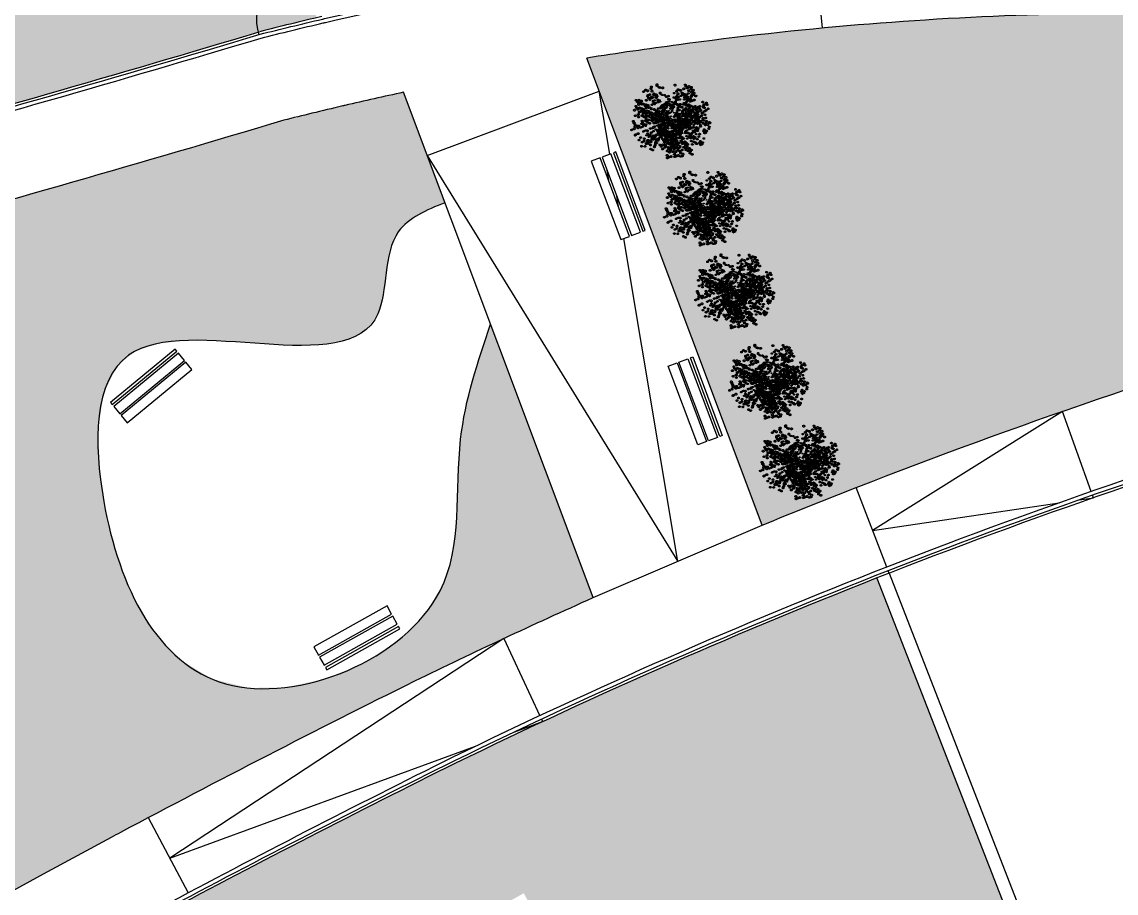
# Model space of a CAD drawing. Header units: millimetres. Extents: x 441061 to 442903, y 4515148 to 4515613.
# Drawn here: x 442022.52 to 442043.38, y 4515570.39 to 4515587 of the extents above; entities that cross this region are included whole.
import ezdxf

# ---------------------------------------------------------------- set-up
doc = ezdxf.new("R2010")
doc.units = ezdxf.units.MM
doc.linetypes.add('PUNTOS2', pattern=[0.125, 0, -0.125])
doc.layers.add('01_cesped', color=7, linetype='Continuous', true_color=0x659a66)
for name, color, linetype in [('01_mono CUBIERTA', 2, 'Continuous'), ('01_photinia', 7, 'Continuous'), ('01_piscinas', 254, 'Continuous'), ('ARBOL', 116, 'Continuous')]:
    doc.layers.add(name, color=color, linetype=linetype)

# ---------------------------------------------------------------- blocks, each defined once
blk = doc.blocks.new('A$C04DE6D7D')
at = {"layer": '01_mono CUBIERTA', "color": 254}
for p, q in [((0.6, 4.63, 0), (0.6, 3, 0)), ((0.62, 4.63, 0), (0.62, 3.02, 0)), ((0.65, 4.63, 0), (0.65, 3.05, 0)), ((16.25, 4.63, 0), (16.25, 3.05, 0)), ((16.28, 4.63, 0), (16.28, 3.02, 0)), ((16.3, 4.63, 0), (16.3, 3, 0)), ((0.6, 3, 0), (6.1, 3, 0)), ((0.6, 3, 0), (0.6, 0, 0)), ((0.62, 3.02, 0), (6.1, 3.02, 0)), ((0.65, 3.05, 0), (6.1, 3.05, 0)), ((0.69, 3, 0), (0.69, 0.1, 0)), ((0.79, 0.1, 0), (0.79, 3, 0)), ((4.465, 0.2), (4.465, 3)), ((4.565, 0.2), (4.565, 3)), ((8.24, 0.1, 0), (8.24, 3, 0)), ((8.34, 0.1, 0), (8.34, 3, 0)), ((8.35, 3, 0), (8.35, 0, 0)), ((8.35, 3, 0), (8.35, 0, 0)), ((8.55, 3, 0), (8.55, 0, 0)), ((8.55, 3, 0), (8.55, 0, 0)), ((8.56, 0.1, 0), (8.56, 3, 0)), ((8.66, 0.1, 0), (8.66, 3, 0)), ((16.25, 3.05, 0), (10.8, 3.05, 0)), ((16.28, 3.02, 0), (10.8, 3.02, 0)), ((16.3, 3, 0), (10.8, 3, 0)), ((12.335, 0.2), (12.335, 3)), ((12.435, 0.2), (12.435, 3)), ((16.11, 0.1, 0), (16.11, 3, 0)), ((16.21, 3, 0), (16.21, 0.1, 0)), ((16.3, 3, 0), (16.3, 0, 0)), ((4.465, 2.9), (0.79, 2.9, 0)), ((8.24, 2.9, 0), (4.565, 2.9)), ((8.66, 2.9, 0), (12.335, 2.9)), ((12.435, 2.9), (16.11, 2.9, 0)), ((0.79, 2.262, 0), (4.465, 2.262)), ((0.79, 2.212, 0), (4.465, 2.212)), ((4.565, 2.262), (8.24, 2.262, 0)), ((4.565, 2.212), (8.24, 2.212, 0)), ((12.335, 2.262), (8.66, 2.262, 0)), ((12.335, 2.212), (8.66, 2.212, 0)), ((16.11, 2.262, 0), (12.435, 2.262)), ((16.11, 2.212, 0), (12.435, 2.212)), ((0.79, 1.575, 0), (4.465, 1.575)), ((0.79, 1.525, 0), (4.465, 1.525)), ((4.565, 1.575), (8.24, 1.575, 0)), ((4.565, 1.525), (8.24, 1.525, 0)), ((12.335, 1.575), (8.66, 1.575, 0)), ((12.335, 1.525), (8.66, 1.525, 0)), ((16.11, 1.575, 0), (12.435, 1.575)), ((16.11, 1.525, 0), (12.435, 1.525)), ((0.79, 0.887, 0), (4.465, 0.887)), ((0.79, 0.837, 0), (4.465, 0.837)), ((4.565, 0.887), (8.24, 0.887, 0)), ((4.565, 0.837), (8.24, 0.837, 0)), ((12.335, 0.887), (8.66, 0.887, 0)), ((12.335, 0.837), (8.66, 0.837, 0)), ((16.11, 0.887, 0), (12.435, 0.887)), ((16.11, 0.837, 0), (12.435, 0.837)), ((8.34, 0.1, 0), (0.69, 0.1, 0)), ((8.24, 0.2, 0), (0.79, 0.2, 0)), ((4.515, 0.1), (4.515, 0.2)), ((4.515, 0.1), (4.515, 0.2)), ((8.56, 0.1, 0), (16.21, 0.1, 0)), ((8.66, 0.2, 0), (16.11, 0.2, 0)), ((12.385, 0.1), (12.385, 0.2)), ((12.385, 0.1), (12.385, 0.2)), ((8.35, 0, 0), (0.6, 0, 0)), ((8.55, 0, 0), (8.35, 0, 0)), ((8.35, 0, 0), (8.55, 0, 0)), ((8.55, 0, 0), (16.3, 0, 0))]:
    blk.add_line(p, q, dxfattribs=at)
at = {"layer": '01_mono CUBIERTA', "color": 254, "elevation": 0}
for points in [[(0, 7.405), (0, 13.1), (16.9, 13.1), (16.9, 7.405), (16.3, 7.405), (16.3, 4.63), (10.8, 4.63), (10.8, 3), (6.1, 3), (6.1, 4.63), (0.6, 4.63), (0.6, 7.405)], [(0.26, 7.665), (0.26, 12.84), (16.64, 12.84), (16.64, 7.665), (16.04, 7.665), (16.04, 4.89), (10.54, 4.89), (10.54, 3.261), (6.36, 3.261), (6.36, 4.89), (0.86, 4.89), (0.86, 7.665)], [(2.8, 7.617), (2.8, 8.367), (3.3, 8.367), (3.3, 7.617)], [(14.1, 7.617), (14.1, 8.367), (13.6, 8.367), (13.6, 7.617)]]:
    blk.add_lwpolyline(points, close=True, dxfattribs=at)
blk = doc.blocks.new('A$C43804232')
at = {"layer": 'ARBOL', "color": 98, "linetype": 'PUNTOS2', "ltscale": 10}
for p, q in [((2.194, 4.117), (2.234, 4.109)), ((2.236, 3.924), (2.276, 3.916)), ((2.96, 4.157), (2.981, 4.169)), ((3.605, 3.906), (3.626, 3.917)), ((0.431, 3.345), (0.427, 3.355)), ((1.587, 3.341), (1.575, 3.373)), ((3.483, 3.626), (3.504, 3.637)), ((0.082, 2.589), (0.078, 2.599)), ((0.771, 2.695), (0.679, 2.695)), ((2.421, 2.498), (2.461, 2.49)), ((0.423, 2.18), (0.423, 2.18)), ((1.477, 2.261), (1.498, 2.272)), ((3.451, 2.135), (3.441, 2.253)), ((1.149, 0.989), (1.088, 0.805))]:
    blk.add_line(p, q, dxfattribs=at)
at = {"layer": 'ARBOL', "color": 202, "linetype": 'PUNTOS2', "ltscale": 10}
for p, q in [((2.751, 3.725), (2.767, 3.734)), ((0.806, 3.1), (0.803, 3.108)), ((1.696, 3.097), (1.686, 3.122)), ((1.875, 3.148), (1.877, 3.153)), ((2.162, 3.694), (2.193, 3.688)), ((2.195, 3.545), (2.226, 3.539)), ((3.154, 3.316), (3.17, 3.325)), ((3.248, 3.531), (3.264, 3.54)), ((1.519, 3.018), (1.521, 3.022)), ((2.246, 2.775), (2.252, 2.789)), ((2.642, 2.754), (2.652, 2.738)), ((2.691, 2.83), (2.701, 2.814)), ((2.95, 2.596), (2.961, 2.593)), ((2.337, 2.448), (2.368, 2.442)), ((2.947, 2.257), (2.958, 2.254)), ((3.077, 2.307), (3.087, 2.304)), ((3.129, 2.169), (3.121, 2.26)), ((2.457, 1.787), (2.492, 1.829))]:
    blk.add_line(p, q, dxfattribs=at)
at = {"layer": 'ARBOL', "color": 12, "linetype": 'PUNTOS2', "ltscale": 10}
for p, q in [((0.537, 2.519), (0.534, 2.526)), ((1.067, 2.6), (0.997, 2.6)), ((1.497, 2.776), (1.497, 2.776)), ((1.775, 2.83), (1.745, 2.859)), ((0.8, 2.204), (0.8, 2.204)), ((1.348, 2.159), (1.269, 2.12)), ((1.611, 2.266), (1.627, 2.275)), ((1.863, 2.463), (1.873, 2.46))]:
    blk.add_line(p, q, dxfattribs=at)
at = {"layer": 'ARBOL', "color": 10, "linetype": 'PUNTOS2', "ltscale": 10}
for p, q in [((2.243, 2.235), (2.253, 2.22)), ((1.358, 1.288), (1.312, 1.147))]:
    blk.add_line(p, q, dxfattribs=at)
at = {"layer": 'ARBOL', "color": 12, "linetype": 'PUNTOS2', "ltscale": 10}
blk.add_lwpolyline([(3.353, 2.882), (3.332, 2.816), (3.332, 2.816), (3.335, 2.781)], dxfattribs=at)
at = {"layer": 'ARBOL', "color": 98, "linetype": 'PUNTOS2', "ltscale": 10}
blk.add_lwpolyline([(3.742, 3.061), (3.715, 2.975), (3.715, 2.975), (3.718, 2.931)], dxfattribs=at)
at = {"layer": 'ARBOL', "color": 202, "linetype": 'PUNTOS2', "ltscale": 10}
blk.add_lwpolyline([(2.849, 1.992), (2.813, 1.973), (2.813, 1.973), (2.8, 1.957)], dxfattribs=at)
at = {"layer": 'ARBOL', "color": 98, "linetype": 'PUNTOS2', "ltscale": 10}
for centre, radius in [((1.219, 4.331), 0.0457), ((1.32, 4.373), 0.0457), ((1.55, 4.42), 0.0457), ((1.635, 4.292), 0.0526), ((2.243, 4.291), 0.0457), ((2.315, 4.449), 0.0457), ((2.353, 4.483), 0.0457), ((2.437, 4.354), 0.0526), ((2.573, 4.436), 0.0457), ((2.676, 4.405), 0.0457), ((0.622, 3.661), 0.0526), ((0.791, 3.758), 0.0526), ((1.156, 4.129), 0.0457), ((1.303, 4.203), 0.0526), ((1.392, 3.955), 0.0457), ((1.392, 4.152), 0.0457), ((1.455, 4.157), 0.0457), ((1.487, 4.218), 0.0457), ((1.5, 3.816), 0.0457), ((1.527, 3.936), 0.0457), ((1.622, 4.002), 0.0457), ((1.651, 3.802), 0.0526), ((1.685, 4.204), 0.0457), ((1.77, 4.075), 0.0526), ((1.763, 3.761), 0.0457), ((1.858, 3.827), 0.0457), ((1.879, 4.223), 0.0457), ((1.921, 4.029), 0.0457), ((1.992, 3.745), 0.0457), ((2.006, 3.901), 0.0526), ((2.06, 4.261), 0.0457), ((2.074, 4.1), 0.0457), ((2.143, 3.833), 0.0526), ((2.173, 3.707), 0.0457), ((2.184, 4.085), 0.0457), ((2.202, 4.145), 0.0457), ((2.226, 3.892), 0.0457), ((2.244, 3.951), 0.0457), ((2.359, 4.105), 0.0526), ((2.357, 4.256), 0.0457), ((2.46, 4.224), 0.0457), ((2.528, 3.945), 0.0457), ((2.714, 4.142), 0.0457), ((2.768, 3.761), 0.0457), ((2.796, 4.27), 0.0457), ((2.798, 4.107), 0.0457), ((2.887, 4.225), 0.0457), ((2.906, 4.15), 0.0457), ((2.956, 3.871), 0.0457), ((3.092, 3.817), 0.0457), ((3.214, 4.096), 0.0457), ((3.236, 3.725), 0.0457), ((3.36, 3.89), 0.0457), ((3.442, 4.018), 0.0457), ((3.444, 3.856), 0.0457), ((3.494, 3.691), 0.0457), ((3.532, 3.973), 0.0457), ((3.551, 3.899), 0.0457), ((0.136, 3.193), 0.0457), ((0.234, 3.233), 0.0457), ((0.242, 3.395), 0.0526), ((0.292, 3.529), 0.0526), ((0.329, 3.299), 0.0457), ((0.359, 3.1), 0.0526), ((0.393, 3.501), 0.0457), ((0.461, 3.626), 0.0526), ((0.477, 3.373), 0.0526), ((0.572, 3.527), 0.0526), ((0.634, 3.337), 0.0457), ((0.722, 3.633), 0.0457), ((0.741, 3.539), 0.0526), ((0.807, 3.504), 0.0526), ((0.945, 3.436), 0.0526), ((1.004, 3.26), 0.0457), ((1.017, 3.65), 0.0526), ((1.046, 3.554), 0.0457), ((1.085, 3.441), 0.0457), ((1.179, 3.126), 0.0526), ((1.179, 3.07), 0.0457), ((1.336, 3.407), 0.0526), ((1.351, 3.301), 0.0457), ((1.359, 3.463), 0.0526), ((1.408, 3.597), 0.0526), ((1.446, 3.367), 0.0457), ((1.475, 3.167), 0.0526), ((1.509, 3.569), 0.0457), ((1.593, 3.441), 0.0526), ((1.731, 3.372), 0.0526), ((1.736, 3.642), 0.0457), ((1.79, 3.196), 0.0457), ((1.872, 3.377), 0.0457), ((1.887, 3.628), 0.0526), ((2.074, 3.14), 0.0457), ((2.102, 3.26), 0.0457), ((2.197, 3.326), 0.0457), ((2.226, 3.126), 0.0526), ((2.26, 3.528), 0.0457), ((2.328, 3.653), 0.0526), ((2.331, 3.244), 0.0457), ((2.342, 3.056), 0.0526), ((2.344, 3.4), 0.0526), ((2.482, 3.331), 0.0526), ((2.542, 3.155), 0.0457), ((2.555, 3.546), 0.0526), ((2.565, 3.39), 0.0457), ((2.583, 3.45), 0.0457), ((2.623, 3.336), 0.0457), ((2.719, 3.626), 0.0457), ((2.833, 3.591), 0.0457), ((2.903, 3.418), 0.0457), ((2.921, 3.398), 0.0457), ((2.998, 3.32), 0.0526), ((3.076, 3.489), 0.0457), ((3.099, 3.292), 0.0457), ((3.113, 3.445), 0.0457), ((3.127, 3.56), 0.0457), ((3.327, 3.379), 0.0457), ((3.374, 3.518), 0.0457), ((3.396, 3.055), 0.0526), ((3.429, 3.619), 0.0457), ((3.487, 3.654), 0.0457), ((3.497, 3.173), 0.0457), ((3.518, 3.427), 0.0457), ((3.537, 3.06), 0.0457), ((3.723, 3.06), 0.0526), ((3.729, 3.241), 0.0526), ((3.8, 3.048), 0.0457), ((3.83, 3.359), 0.0457), ((3.855, 3.16), 0.0526), ((3.904, 3.294), 0.0526), ((4.005, 3.266), 0.0457), ((4.074, 3.391), 0.0526), ((0.127, 2.617), 0.0526), ((0.391, 2.783), 0.0526), ((0.441, 2.917), 0.0526), ((0.478, 2.687), 0.0457), ((0.61, 3.014), 0.0526), ((0.626, 2.761), 0.0526), ((0.764, 2.692), 0.0526), ((0.823, 2.516), 0.0457), ((0.854, 2.693), 0.0457), ((0.952, 2.733), 0.0457), ((1.227, 2.854), 0.0526), ((1.328, 2.826), 0.0457), ((1.396, 2.95), 0.0526), ((1.691, 2.634), 0.0457), ((1.739, 2.67), 0.0457), ((1.834, 2.736), 0.0457), ((1.863, 2.536), 0.0526), ((1.897, 2.938), 0.0457), ((1.981, 2.81), 0.0526), ((2.119, 2.741), 0.0526), ((2.173, 2.959), 0.0526), ((2.175, 2.656), 0.0457), ((2.274, 2.931), 0.0457), ((2.358, 2.803), 0.0526), ((2.356, 2.444), 0.0457), ((2.496, 2.735), 0.0526), ((2.572, 2.5), 0.0457), ((2.597, 2.853), 0.0457), ((2.637, 2.74), 0.0457), ((2.653, 2.526), 0.0526), ((2.65, 2.751), 0.0457), ((2.662, 2.448), 0.0457), ((2.713, 2.519), 0.0457), ((2.733, 2.633), 0.0457), ((2.888, 2.503), 0.0526), ((2.908, 2.617), 0.0526), ((3.026, 2.784), 0.0457), ((3.099, 2.807), 0.0526), ((3.109, 2.666), 0.0457), ((3.152, 2.498), 0.0457), ((3.247, 2.564), 0.0457), ((3.378, 2.89), 0.0526), ((3.394, 2.637), 0.0526), ((3.455, 2.879), 0.0457), ((3.532, 2.569), 0.0526), ((3.658, 2.488), 0.0526), ((3.654, 2.935), 0.0457), ((3.708, 2.622), 0.0526), ((3.8, 2.842), 0.0457), ((3.808, 2.594), 0.0457), ((3.877, 2.719), 0.0526), ((3.893, 2.466), 0.0526), ((3.975, 2.749), 0.0457), ((4.044, 2.874), 0.0526), ((4.103, 2.612), 0.0526), ((4.114, 2.457), 0.0457), ((4.131, 2.516), 0.0457), ((4.14, 2.835), 0.0526), ((4.168, 2.739), 0.0457), ((0.248, 1.915), 0.0526), ((0.729, 2.218), 0.0457), ((0.752, 2.106), 0.0526), ((0.902, 2.212), 0.0457), ((0.92, 2.265), 0.0457), ((1.176, 1.979), 0.0457), ((1.233, 2.295), 0.0457), ((1.427, 2.401), 0.0457), ((1.737, 2.023), 0.0457), ((1.937, 1.83), 0.0457), ((1.952, 2.088), 0.0457), ((2.056, 2.284), 0.132), ((2.066, 2.053), 0.0457), ((2.221, 1.999), 0.0457), ((2.292, 2.11), 0.0457), ((2.358, 2.281), 0.0457), ((2.546, 2.324), 0.0457), ((2.591, 1.816), 0.0526), ((2.891, 1.834), 0.0457), ((2.899, 1.997), 0.0526), ((2.949, 2.131), 0.0526), ((2.986, 1.9), 0.0457), ((3.017, 2.385), 0.0457), ((3.046, 2.185), 0.0526), ((3.049, 2.103), 0.0457), ((3.134, 1.974), 0.0526), ((3.145, 2.232), 0.0457), ((3.168, 2.348), 0.0457), ((3.176, 1.951), 0.0526), ((3.176, 2.396), 0.0457), ((3.226, 2.086), 0.0526), ((3.263, 1.855), 0.0457), ((3.276, 2.364), 0.0526), ((3.326, 2.057), 0.0457), ((3.362, 2.275), 0.0457), ((3.411, 1.929), 0.0526), ((3.444, 2.303), 0.0457), ((3.513, 1.898), 0.0526), ((3.551, 2.286), 0.0457), ((3.592, 2.393), 0.0457), ((3.613, 1.869), 0.0457), ((3.623, 2.206), 0.0457), ((3.65, 2.326), 0.0457), ((3.745, 2.392), 0.0457), ((3.774, 2.193), 0.0526), ((3.822, 1.998), 0.0457), ((3.879, 2.31), 0.0457), ((3.891, 2.122), 0.0526), ((4.031, 2.398), 0.0526), ((4.073, 1.98), 0.0526), ((4.146, 2.195), 0.0526), ((4.156, 2.039), 0.0457), ((4.171, 2.403), 0.0457), ((4.174, 2.099), 0.0457), ((4.214, 1.985), 0.0457), ((0.053, 1.601), 0.0526), ((0.112, 1.595), 0.0457), ((0.166, 1.276), 0.0526), ((0.203, 1.707), 0.0457), ((0.221, 1.76), 0.0457), ((0.266, 1.248), 0.0457), ((0.407, 1.299), 0.0526), ((0.558, 1.405), 0.0457), ((0.626, 1.53), 0.0526), ((0.621, 1.387), 0.0457), ((0.703, 1.568), 0.0457), ((0.786, 1.249), 0.0526), ((1.041, 1.632), 0.0457), ((1.39, 1.7), 0.0457), ((1.446, 1.377), 0.0526), ((1.573, 1.645), 0.0526), ((1.596, 1.483), 0.0457), ((1.606, 1.202), 0.0457), ((1.664, 1.608), 0.0526), ((1.68, 1.355), 0.0526), ((1.779, 1.562), 0.0457), ((1.822, 1.266), 0.0457), ((1.936, 1.232), 0.0457), ((1.985, 1.478), 0.0526), ((1.983, 1.779), 0.0457), ((1.986, 1.422), 0.0457), ((2.085, 1.462), 0.0457), ((2.093, 1.624), 0.0526), ((2.18, 1.528), 0.0457), ((2.209, 1.328), 0.0526), ((2.358, 1.584), 0.0526), ((2.444, 1.291), 0.0526), ((2.484, 1.614), 0.0457), ((2.638, 1.532), 0.0526), ((2.663, 1.521), 0.0526), ((2.666, 1.765), 0.0526), ((2.779, 1.537), 0.0457), ((2.792, 1.794), 0.0457), ((2.889, 1.414), 0.0526), ((2.892, 1.658), 0.0526), ((2.965, 1.333), 0.0457), ((3.015, 1.701), 0.0526), ((3.121, 1.253), 0.0457), ((3.122, 1.484), 0.0457), ((3.211, 1.422), 0.0457), ((3.376, 1.358), 0.0457), ((3.455, 1.601), 0.0457), ((3.463, 1.763), 0.0526), ((3.476, 1.318), 0.0457), ((3.55, 1.667), 0.0457), ((3.56, 1.284), 0.0457), ((3.698, 1.741), 0.0526), ((0.318, 0.948), 0.0457), ((0.371, 1.054), 0.0526), ((0.408, 0.825), 0.0457), ((0.589, 1.17), 0.0457), ((0.629, 1.056), 0.0457), ((0.679, 1.047), 0.0457), ((0.778, 1.087), 0.0457), ((0.873, 1.153), 0.0457), ((0.902, 0.954), 0.0526), ((0.931, 0.675), 0.0526), ((1.032, 0.647), 0.0457), ((1.101, 0.772), 0.0526), ((1.116, 0.686), 0.0457), ((1.223, 0.888), 0.0526), ((1.365, 0.69), 0.0526), ((1.466, 0.662), 0.0457), ((1.534, 0.787), 0.0526), ((1.649, 0.741), 0.0457), ((1.657, 0.903), 0.0526), ((1.76, 0.68), 0.0526), ((1.807, 1.009), 0.0457), ((1.84, 0.8), 0.0457), ((1.966, 0.902), 0.0457), ((2.024, 1.039), 0.0457), ((2.056, 0.85), 0.0457), ((2.107, 0.921), 0.0457), ((2.213, 0.63), 0.0457), ((2.215, 1.086), 0.0457), ((2.508, 1.103), 0.0457), ((2.624, 0.93), 0.0526), ((2.738, 1.15), 0.0457), ((2.854, 0.977), 0.0526), ((3.067, 0.734), 0.0457), ((3.171, 0.92), 0.0457), ((3.198, 0.719), 0.0457), ((3.228, 1.106), 0.0457), ((3.253, 0.916), 0.0457), ((3.255, 0.607), 0.0457), ((3.275, 1.093), 0.0457), ((3.298, 0.968), 0.0457), ((3.329, 0.842), 0.0457), ((3.354, 0.83), 0.0457), ((3.354, 0.94), 0.0457), ((3.441, 1.068), 0.0457), ((3.502, 0.756), 0.0457), ((3.669, 1.068), 0.0457), ((3.732, 1.182), 0.0457), ((0.874, 0.379), 0.0457), ((0.882, 0.541), 0.0526), ((0.969, 0.445), 0.0457), ((1.008, 0.501), 0.0457), ((1.117, 0.518), 0.0526), ((1.209, 0.354), 0.0457), ((1.308, 0.394), 0.0457), ((1.315, 0.556), 0.0526), ((1.402, 0.46), 0.0457), ((1.432, 0.261), 0.0526), ((1.55, 0.534), 0.0526), ((1.688, 0.466), 0.0526), ((1.747, 0.289), 0.0457), ((1.828, 0.471), 0.0457), ((2.056, 0.169), 0.0526), ((2.147, 0.203), 0.0526), ((2.24, 0.244), 0.0457), ((2.33, 0.457), 0.0526), ((2.341, 0.379), 0.0526), ((2.35, 0.255), 0.0526), ((2.433, 0.413), 0.0526), ((2.48, 0.191), 0.0526), ((2.534, 0.046), 0.0457), ((2.765, 0.4), 0.0526), ((2.819, 0.255), 0.0457), ((2.844, 0.229), 0.0457), ((2.991, 0.533), 0.0457), ((3.129, 0.438), 0.0457), ((3.483, 0.561), 0.0457)]:
    blk.add_circle(centre, radius, dxfattribs=at)
at = {"layer": 'ARBOL', "color": 202, "linetype": 'PUNTOS2', "ltscale": 10}
for centre, radius in [((1.363, 3.703), 0.0351), ((1.412, 3.859), 0.0351), ((1.477, 3.76), 0.0405), ((1.49, 3.891), 0.0351), ((1.546, 3.721), 0.0351), ((1.594, 3.725), 0.0351), ((1.619, 3.772), 0.0351), ((1.667, 3.927), 0.0351), ((1.732, 3.828), 0.0405), ((1.771, 3.761), 0.0351), ((1.92, 3.775), 0.0351), ((2.059, 3.805), 0.0351), ((2.07, 3.681), 0.0351), ((2.168, 3.715), 0.0351), ((2.2, 3.828), 0.0351), ((2.255, 3.95), 0.0351), ((2.284, 3.975), 0.0351), ((2.289, 3.685), 0.0405), ((2.288, 3.801), 0.0351), ((2.349, 3.876), 0.0405), ((2.367, 3.776), 0.0351), ((2.454, 3.94), 0.0351), ((2.533, 3.915), 0.0351), ((2.562, 3.713), 0.0351), ((2.625, 3.811), 0.0351), ((2.627, 3.687), 0.0351), ((2.695, 3.777), 0.0351), ((2.71, 3.72), 0.0351), ((2.947, 3.678), 0.0351), ((0.661, 3.139), 0.0405), ((0.699, 3.242), 0.0405), ((0.728, 3.065), 0.0351), ((0.776, 3.22), 0.0351), ((0.829, 3.316), 0.0405), ((0.841, 3.122), 0.0405), ((0.915, 3.24), 0.0405), ((0.953, 3.343), 0.0405), ((0.962, 3.094), 0.0351), ((1.03, 3.321), 0.0351), ((1.044, 3.25), 0.0405), ((1.083, 3.417), 0.0405), ((1.095, 3.223), 0.0405), ((1.201, 3.17), 0.0405), ((1.257, 3.335), 0.0405), ((1.279, 3.261), 0.0351), ((1.309, 3.174), 0.0351), ((1.502, 3.148), 0.0405), ((1.514, 3.066), 0.0351), ((1.52, 3.191), 0.0405), ((1.545, 3.569), 0.0351), ((1.558, 3.294), 0.0405), ((1.587, 3.117), 0.0351), ((1.628, 3.462), 0.0351), ((1.635, 3.273), 0.0351), ((1.649, 3.554), 0.0351), ((1.7, 3.174), 0.0405), ((1.722, 3.605), 0.0351), ((1.745, 3.452), 0.0405), ((1.731, 3.195), 0.0208), ((1.772, 3.093), 0.024), ((1.776, 3.176), 0.0208), ((1.806, 3.121), 0.0405), ((1.81, 3.328), 0.0351), ((1.836, 3.662), 0.0405), ((1.831, 3.42), 0.0351), ((1.83, 3.225), 0.024), ((1.827, 3.166), 0.0208), ((1.889, 3.253), 0.024), ((1.904, 3.471), 0.0351), ((1.899, 3.143), 0.024), ((1.914, 3.125), 0.0351), ((1.926, 3.318), 0.0405), ((1.913, 3.211), 0.0208), ((1.952, 3.627), 0.0351), ((1.938, 3.081), 0.0208), ((1.975, 3.229), 0.024), ((1.979, 3.162), 0.024), ((2.007, 3.408), 0.0351), ((2.017, 3.528), 0.0405), ((2.037, 3.111), 0.024), ((2.038, 3.189), 0.024), ((2.047, 3.079), 0.024), ((2.061, 3.147), 0.0208), ((2.123, 3.475), 0.0405), ((2.123, 3.165), 0.024), ((2.146, 3.379), 0.0351), ((2.155, 3.669), 0.0351), ((2.164, 3.085), 0.0351), ((2.187, 3.521), 0.0351), ((2.201, 3.566), 0.0351), ((2.213, 3.241), 0.0351), ((2.266, 3.337), 0.0405), ((2.278, 3.142), 0.0405), ((2.36, 3.168), 0.0208), ((2.384, 3.09), 0.0405), ((2.419, 3.562), 0.0351), ((2.44, 3.254), 0.0405), ((2.432, 3.144), 0.024), ((2.448, 3.135), 0.0351), ((2.444, 3.099), 0.0208), ((2.446, 3.212), 0.0208), ((2.462, 3.181), 0.0351), ((2.466, 3.08), 0.0208), ((2.492, 3.093), 0.0351), ((2.492, 3.193), 0.0208), ((2.496, 3.089), 0.0208), ((2.566, 3.316), 0.0351), ((2.567, 3.066), 0.024), ((2.581, 3.134), 0.0208), ((2.604, 3.42), 0.0351), ((2.654, 3.289), 0.0351), ((2.708, 3.156), 0.0351), ((2.722, 3.141), 0.0351), ((2.748, 3.504), 0.0351), ((2.781, 3.081), 0.0405), ((2.841, 3.211), 0.0351), ((2.853, 3.463), 0.0351), ((2.858, 3.06), 0.0351), ((2.869, 3.177), 0.0351), ((2.88, 3.265), 0.0351), ((2.963, 3.392), 0.0351), ((3.033, 3.127), 0.0351), ((3.059, 3.519), 0.0351), ((3.07, 3.233), 0.0351), ((3.112, 3.311), 0.0351), ((3.122, 3.618), 0.0351), ((3.124, 3.493), 0.0351), ((3.157, 3.338), 0.0351), ((3.163, 3.366), 0.0351), ((3.181, 3.163), 0.0351), ((3.192, 3.583), 0.0351), ((3.206, 3.526), 0.0351), ((0.579, 2.983), 0.0351), ((0.655, 3.014), 0.0351), ((0.75, 2.911), 0.0405), ((1.247, 3.035), 0.0351), ((1.382, 2.932), 0.0405), ((1.543, 3.012), 0.024), ((1.609, 2.963), 0.0405), ((1.681, 2.98), 0.024), ((1.678, 2.922), 0.0208), ((1.74, 3.008), 0.024), ((1.826, 2.984), 0.024), ((1.852, 2.986), 0.0351), ((1.934, 2.787), 0.0351), ((1.973, 2.734), 0.024), ((2.027, 2.819), 0.0208), ((2.032, 2.937), 0.0208), ((2.045, 2.837), 0.024), ((2.07, 2.943), 0.0351), ((2.069, 3.012), 0.024), ((2.091, 3.035), 0.0351), ((2.116, 2.969), 0.0208), ((2.146, 2.804), 0.0405), ((2.14, 3.018), 0.0208), ((2.154, 2.755), 0.024), ((2.157, 2.838), 0.0208), ((2.162, 3.058), 0.024), ((2.187, 2.932), 0.0405), ((2.186, 2.877), 0.024), ((2.211, 2.888), 0.024), ((2.208, 2.829), 0.0208), ((2.224, 2.782), 0.0351), ((2.268, 3.022), 0.0351), ((2.276, 2.878), 0.0405), ((2.271, 2.915), 0.024), ((2.289, 2.683), 0.0405), ((2.28, 2.805), 0.024), ((2.294, 2.874), 0.0208), ((2.302, 2.739), 0.024), ((2.312, 2.464), 0.024), ((2.338, 2.554), 0.0208), ((2.349, 2.695), 0.0208), ((2.37, 2.956), 0.0208), ((2.395, 2.631), 0.0405), ((2.382, 2.5), 0.024), ((2.38, 3.036), 0.0208), ((2.385, 2.583), 0.0208), ((2.39, 2.824), 0.0208), ((2.415, 2.903), 0.024), ((2.43, 2.954), 0.0351), ((2.418, 2.986), 0.0208), ((2.434, 2.771), 0.024), ((2.437, 2.574), 0.0208), ((2.438, 2.854), 0.0208), ((2.453, 2.45), 0.0351), ((2.454, 2.504), 0.0208), ((2.472, 2.722), 0.0351), ((2.469, 2.977), 0.0208), ((2.503, 2.634), 0.0351), ((2.489, 2.844), 0.0208), ((2.515, 2.47), 0.0405), ((2.513, 2.643), 0.0351), ((2.508, 2.55), 0.024), ((2.506, 2.775), 0.0208), ((2.522, 2.619), 0.0208), ((2.531, 2.484), 0.024), ((2.541, 2.953), 0.024), ((2.561, 2.465), 0.0351), ((2.552, 2.704), 0.0208), ((2.555, 3.021), 0.0208), ((2.561, 2.821), 0.024), ((2.577, 2.552), 0.0351), ((2.575, 2.889), 0.0208), ((2.576, 2.476), 0.0208), ((2.583, 2.754), 0.024), ((2.585, 2.637), 0.024), ((2.601, 2.49), 0.0208), ((2.623, 2.53), 0.024), ((2.623, 2.965), 0.0208), ((2.629, 2.747), 0.0208), ((2.647, 2.863), 0.0208), ((2.653, 2.76), 0.0208), ((2.696, 2.453), 0.0405), ((2.677, 2.822), 0.0208), ((2.711, 2.54), 0.0405), ((2.694, 2.919), 0.0208), ((2.702, 2.836), 0.0208), ((2.702, 2.502), 0.0208), ((2.727, 2.454), 0.0208), ((2.74, 2.773), 0.024), ((2.743, 2.667), 0.0208), ((2.761, 2.53), 0.0208), ((2.762, 2.87), 0.0208), ((2.788, 2.822), 0.0208), ((2.803, 2.668), 0.0351), ((2.811, 2.778), 0.0208), ((2.837, 2.898), 0.0208), ((2.859, 2.686), 0.0405), ((2.845, 2.828), 0.024), ((2.866, 2.578), 0.0351), ((2.857, 2.505), 0.0208), ((2.86, 2.896), 0.0208), ((2.866, 2.67), 0.0208), ((2.882, 2.632), 0.0208), ((2.899, 2.448), 0.0351), ((2.916, 2.81), 0.0208), ((2.931, 2.611), 0.0208), ((2.934, 2.685), 0.0208), ((2.938, 2.767), 0.0208), ((2.948, 2.641), 0.0208), ((2.972, 2.499), 0.0351), ((3.012, 2.495), 0.0208), ((3.073, 2.75), 0.0405), ((3.086, 2.556), 0.0405), ((3.087, 2.877), 0.0405), ((3.133, 2.741), 0.0351), ((3.164, 2.968), 0.0351), ((3.192, 2.503), 0.0405), ((3.195, 2.881), 0.0351), ((2.287, 2.407), 0.0351), ((2.288, 2.282), 0.0351), ((2.294, 1.947), 0.024), ((2.292, 2.187), 0.0208), ((2.304, 1.837), 0.024), ((2.304, 2.142), 0.0208), ((2.321, 2.354), 0.024), ((2.318, 1.906), 0.0208), ((2.326, 2.17), 0.024), ((2.335, 2.422), 0.0208), ((2.343, 2.287), 0.024), ((2.343, 1.933), 0.024), ((2.343, 2.148), 0.0208), ((2.369, 1.844), 0.024), ((2.387, 2.178), 0.0208), ((2.39, 2.244), 0.0208), ((2.39, 1.917), 0.0208), ((2.395, 2.087), 0.024), ((2.397, 2.44), 0.024), ((2.398, 2.243), 0.0208), ((2.398, 2.007), 0.0208), ((2.414, 2.293), 0.0208), ((2.433, 2.315), 0.0351), ((2.438, 2.117), 0.024), ((2.435, 1.947), 0.0208), ((2.468, 1.924), 0.0405), ((2.453, 1.96), 0.0208), ((2.475, 1.917), 0.024), ((2.474, 1.861), 0.0208), ((2.478, 2), 0.0208), ((2.493, 2.408), 0.0208), ((2.525, 1.885), 0.0405), ((2.523, 2.41), 0.0351), ((2.509, 1.843), 0.0208), ((2.518, 2.068), 0.0208), ((2.53, 2.133), 0.0208), ((2.53, 1.991), 0.0208), ((2.56, 2.116), 0.024), ((2.577, 2.44), 0.0208), ((2.601, 1.967), 0.024), ((2.623, 1.907), 0.0351), ((2.623, 1.901), 0.024), ((2.638, 1.834), 0.024), ((2.677, 2.054), 0.024), ((2.705, 2.063), 0.0405), ((2.699, 1.938), 0.0351), ((2.693, 2.314), 0.024), ((2.694, 2.376), 0.0208), ((2.693, 2.364), 0.0208), ((2.697, 1.861), 0.024), ((2.698, 2.025), 0.0208), ((2.716, 2.273), 0.0208), ((2.743, 2.166), 0.0405), ((2.736, 2.101), 0.024), ((2.772, 1.989), 0.0351), ((2.77, 2.318), 0.0208), ((2.772, 2.343), 0.0208), ((2.794, 1.835), 0.0405), ((2.782, 1.838), 0.024), ((2.78, 1.979), 0.0208), ((2.795, 2.361), 0.0351), ((2.783, 2.057), 0.0208), ((2.818, 2.208), 0.0405), ((2.797, 1.902), 0.0208), ((2.82, 2.144), 0.0351), ((2.806, 2.106), 0.0208), ((2.812, 2.35), 0.0208), ((2.818, 2.228), 0.0208), ((2.842, 1.997), 0.024), ((2.863, 1.969), 0.0208), ((2.885, 2.046), 0.0405), ((2.878, 2.257), 0.0208), ((2.894, 2.244), 0.0351), ((2.883, 2.444), 0.0208), ((2.886, 1.834), 0.024), ((2.895, 2.181), 0.0208), ((2.911, 2.333), 0.0351), ((2.918, 2.028), 0.0405), ((2.9, 2.368), 0.0208), ((2.903, 2.053), 0.024), ((2.918, 2.37), 0.0351), ((2.917, 1.987), 0.024), ((2.928, 2.272), 0.0208), ((2.956, 2.131), 0.0405), ((2.958, 2.264), 0.0208), ((2.985, 1.954), 0.0351), ((2.972, 2.274), 0.0208), ((2.973, 2.059), 0.0208), ((2.977, 2.014), 0.024), ((2.995, 2.345), 0.0405), ((2.993, 2.381), 0.0208), ((3, 1.973), 0.0208), ((3.009, 2.343), 0.0208), ((3.033, 2.11), 0.0351), ((3.061, 2.277), 0.0351), ((3.057, 2.322), 0.0208), ((3.062, 1.991), 0.024), ((3.06, 2.396), 0.0208), ((3.075, 2.353), 0.0208), ((3.098, 2.011), 0.0405), ((3.124, 2.298), 0.0351), ((3.138, 1.883), 0.0405), ((3.177, 1.987), 0.0405), ((3.206, 2.286), 0.0351), ((3.237, 2.368), 0.0351), ((3.254, 1.965), 0.0351), ((3.261, 2.224), 0.0351), ((2.288, 1.746), 0.0405), ((2.287, 1.614), 0.0208), ((2.31, 1.816), 0.024), ((2.307, 1.757), 0.0208), ((2.355, 1.52), 0.0405), ((2.342, 1.664), 0.024), ((2.339, 1.605), 0.0208), ((2.385, 1.768), 0.0351), ((2.378, 1.734), 0.024), ((2.392, 1.802), 0.0208), ((2.401, 1.691), 0.024), ((2.41, 1.581), 0.024), ((2.424, 1.649), 0.0208), ((2.504, 1.705), 0.0405), ((2.523, 1.697), 0.0405), ((2.533, 1.623), 0.0208), ((2.536, 1.755), 0.0208), ((2.538, 1.803), 0.0208), ((2.58, 1.412), 0.0351), ((2.58, 1.702), 0.024), ((2.583, 1.785), 0.0208), ((2.586, 1.825), 0.0208), ((2.595, 1.642), 0.024), ((2.612, 1.709), 0.0351), ((2.608, 1.537), 0.024), ((2.635, 1.775), 0.0208), ((2.652, 1.706), 0.0208), ((2.654, 1.529), 0.0208), ((2.655, 1.493), 0.0208), ((2.697, 1.615), 0.0405), ((2.678, 1.543), 0.0208), ((2.699, 1.803), 0.0405), ((2.7, 1.583), 0.024), ((2.706, 1.751), 0.024), ((2.72, 1.82), 0.0208), ((2.728, 1.685), 0.024), ((2.755, 1.553), 0.0351), ((2.774, 1.677), 0.0208), ((2.775, 1.641), 0.0208), ((2.799, 1.691), 0.0208), ((2.821, 1.731), 0.024), ((2.824, 1.816), 0.0208), ((2.875, 1.491), 0.0351), ((2.876, 1.668), 0.0351), ((2.883, 1.751), 0.0208), ((2.904, 1.791), 0.024), ((2.945, 1.621), 0.0351), ((3.072, 1.571), 0.0351), ((3.132, 1.759), 0.0351), ((3.148, 1.541), 0.0351), ((3.205, 1.81), 0.0351), ((3.213, 1.514), 0.0351), ((3.345, 1.436), 0.0351)]:
    blk.add_circle(centre, radius, dxfattribs=at)
at = {"layer": 'ARBOL', "color": 12, "linetype": 'PUNTOS2', "ltscale": 10}
for centre, radius in [((3.421, 3.111), 0.0351), ((3.478, 3.061), 0.0405), ((3.608, 3.136), 0.0405), ((0.573, 2.54), 0.0405), ((0.775, 2.668), 0.0405), ((0.814, 2.771), 0.0405), ((0.842, 2.594), 0.0351), ((0.944, 2.845), 0.0405), ((0.956, 2.651), 0.0405), ((1.062, 2.598), 0.0405), ((1.108, 2.463), 0.0351), ((1.131, 2.599), 0.0351), ((1.124, 2.568), 0.024), ((1.147, 2.527), 0.0208), ((1.192, 2.709), 0.024), ((1.207, 2.63), 0.0351), ((1.209, 2.497), 0.024), ((1.209, 2.688), 0.0208), ((1.274, 2.695), 0.0208), ((1.291, 2.483), 0.0208), ((1.297, 2.706), 0.0208), ((1.306, 2.457), 0.0208), ((1.353, 2.501), 0.024), ((1.356, 2.747), 0.024), ((1.382, 2.889), 0.0351), ((1.39, 2.489), 0.0208), ((1.419, 2.722), 0.0405), ((1.496, 2.701), 0.0351), ((1.549, 2.797), 0.0405), ((1.579, 2.647), 0.024), ((1.608, 2.69), 0.0208), ((1.662, 2.632), 0.0208), ((1.675, 2.469), 0.0208), ((1.685, 2.643), 0.0208), ((1.734, 2.756), 0.0208), ((1.749, 2.898), 0.024), ((1.775, 2.553), 0.0351), ((1.772, 2.831), 0.024), ((1.795, 2.552), 0.0208), ((1.812, 2.581), 0.0351), ((1.801, 2.803), 0.0208), ((1.846, 2.784), 0.0208), ((3.288, 2.441), 0.0405), ((3.285, 2.784), 0.0351), ((3.327, 2.544), 0.0405), ((3.338, 2.88), 0.0405), ((3.343, 3.02), 0.0405), ((3.397, 2.871), 0.0351), ((3.398, 2.713), 0.0351), ((3.404, 2.523), 0.0351), ((3.44, 2.958), 0.0405), ((3.457, 2.619), 0.0405), ((3.533, 2.642), 0.0351), ((3.555, 3.04), 0.0351), ((3.585, 2.738), 0.0405), ((3.631, 2.536), 0.0405), ((3.652, 2.463), 0.0351), ((3.659, 2.708), 0.0405), ((3.681, 2.634), 0.0351), ((0.631, 1.84), 0.0351), ((0.645, 1.881), 0.0351), ((0.665, 2), 0.0405), ((1.035, 2.233), 0.0351), ((1.053, 2.147), 0.0405), ((1.056, 2.345), 0.0208), ((1.063, 2.051), 0.0208), ((1.067, 2.413), 0.0208), ((1.117, 2.101), 0.024), ((1.118, 2.431), 0.024), ((1.115, 2.042), 0.0208), ((1.145, 2.047), 0.0208), ((1.168, 2.229), 0.0351), ((1.162, 1.936), 0.0208), ((1.182, 2.269), 0.0351), ((1.177, 2.128), 0.024), ((1.186, 2.018), 0.024), ((1.2, 2.087), 0.0208), ((1.204, 1.834), 0.024), ((1.202, 2.348), 0.0208), ((1.207, 1.917), 0.0208), ((1.215, 2.329), 0.0208), ((1.226, 2.397), 0.0208), ((1.239, 2.072), 0.0208), ((1.257, 2.227), 0.024), ((1.262, 2.105), 0.024), ((1.262, 1.966), 0.024), ((1.259, 1.907), 0.0208), ((1.26, 2.31), 0.0208), ((1.315, 2.36), 0.024), ((1.312, 2.301), 0.0208), ((1.321, 1.994), 0.024), ((1.33, 1.884), 0.024), ((1.339, 2.103), 0.024), ((1.344, 1.952), 0.0208), ((1.379, 2.05), 0.0351), ((1.407, 1.97), 0.024), ((1.423, 2.293), 0.0351), ((1.429, 1.918), 0.0208), ((1.445, 1.863), 0.024), ((1.483, 1.968), 0.024), ((1.509, 1.876), 0.0208), ((1.52, 2.401), 0.0208), ((1.543, 1.835), 0.0351), ((1.572, 2.374), 0.0351), ((1.563, 2.081), 0.0208), ((1.568, 2.189), 0.024), ((1.566, 1.954), 0.0208), ((1.582, 1.868), 0.0208), ((1.636, 2.106), 0.024), ((1.645, 1.894), 0.0208), ((1.651, 2.174), 0.0208), ((1.654, 2.311), 0.0208), ((1.653, 2.032), 0.0208), ((1.679, 1.984), 0.0208), ((1.695, 2.234), 0.024), ((1.713, 2.193), 0.024), ((1.722, 1.847), 0.0208), ((1.735, 2.141), 0.0208), ((1.756, 2.029), 0.0208), ((1.774, 2.047), 0.024), ((1.798, 1.927), 0.024), ((1.81, 2.083), 0.0351), ((1.801, 2.01), 0.0208), ((1.856, 2.06), 0.024), ((1.853, 2.001), 0.0208), ((3.282, 2.316), 0.0351), ((3.319, 1.866), 0.0405), ((3.355, 2.367), 0.0351), ((3.378, 2.214), 0.0405), ((3.415, 2.064), 0.0351), ((3.459, 2.304), 0.0351), ((3.467, 2.16), 0.0405), ((3.469, 2.424), 0.0405), ((3.575, 2.371), 0.0405), ((3.608, 2.05), 0.0405), ((3.639, 2.417), 0.0351), ((3.663, 2.215), 0.0405), ((3.672, 2.096), 0.0351), ((3.683, 2.375), 0.0351), ((3.685, 2.142), 0.0351), ((3.716, 2.054), 0.0351), ((0.515, 1.759), 0.0405), ((0.561, 1.754), 0.0351), ((0.602, 1.509), 0.0405), ((0.679, 1.487), 0.0351), ((0.719, 1.256), 0.0351), ((0.76, 1.338), 0.0405), ((0.788, 1.526), 0.0405), ((0.903, 1.608), 0.0351), ((0.928, 1.427), 0.0351), ((0.956, 1.704), 0.0405), ((0.953, 1.594), 0.0351), ((0.958, 1.34), 0.0351), ((0.997, 1.333), 0.0351), ((1.015, 1.733), 0.0351), ((1.073, 1.363), 0.0351), ((1.079, 1.488), 0.0405), ((1.146, 1.414), 0.0351), ((1.168, 1.261), 0.0405), ((1.276, 1.782), 0.0351), ((1.315, 1.741), 0.0208), ((1.353, 1.817), 0.024), ((1.376, 1.603), 0.024), ((1.416, 1.21), 0.0405), ((1.399, 1.774), 0.0208), ((1.416, 1.585), 0.024), ((1.459, 1.568), 0.0208), ((1.49, 1.41), 0.0208), ((1.498, 1.536), 0.024), ((1.519, 1.474), 0.024), ((1.535, 1.579), 0.024), ((1.556, 1.608), 0.024), ((1.587, 1.587), 0.0405), ((1.575, 1.561), 0.024), ((1.575, 1.701), 0.0208), ((1.595, 1.822), 0.0208), ((1.634, 1.829), 0.0208), ((1.649, 1.385), 0.0208), ((1.649, 1.369), 0.0208), ((1.684, 1.792), 0.0405), ((1.678, 1.45), 0.024), ((1.702, 1.668), 0.0351), ((1.71, 1.452), 0.0351), ((1.749, 1.222), 0.0405), ((1.755, 1.764), 0.0405), ((1.767, 1.569), 0.0405), ((1.794, 1.419), 0.0208), ((1.803, 1.665), 0.024), ((1.808, 1.344), 0.0208), ((1.822, 1.758), 0.0208), ((1.843, 1.729), 0.0351)]:
    blk.add_circle(centre, radius, dxfattribs=at)
at = {"layer": 'ARBOL', "color": 10, "linetype": 'PUNTOS2', "ltscale": 10}
for centre, radius in [((1.885, 2.632), 0.0351), ((1.908, 2.478), 0.0405), ((1.892, 2.524), 0.0208), ((1.999, 2.688), 0.0405), ((1.996, 2.693), 0.0208), ((2.051, 2.514), 0.0208), ((2.058, 2.711), 0.024), ((2.078, 2.51), 0.0208), ((2.105, 2.636), 0.0405), ((2.13, 2.501), 0.0208), ((2.148, 2.57), 0.0351), ((2.201, 2.477), 0.024), ((2.216, 2.546), 0.0208), ((2.265, 2.663), 0.0208), ((1.862, 1.839), 0.024), ((1.87, 2.303), 0.0208), ((1.87, 2.145), 0.0208), ((1.872, 2.176), 0.0208), ((1.928, 1.962), 0.024), ((1.965, 1.935), 0.0351), ((1.96, 2.254), 0.0208), ((1.976, 2.133), 0.0351), ((2.056, 2.284), 0.102), ((1.978, 1.93), 0.0208), ((1.985, 2.206), 0.0208), ((2, 1.895), 0.0351), ((2.002, 1.855), 0.024), ((2.006, 1.843), 0.024), ((2.056, 2.284), 0.0603), ((2.018, 2.139), 0.0208), ((2.064, 2.106), 0.0351), ((2.075, 2.427), 0.024), ((2.078, 1.961), 0.024), ((2.076, 2.152), 0.0208), ((2.086, 1.921), 0.024), ((2.136, 1.889), 0.0208), ((2.153, 2.186), 0.0208), ((2.183, 2.064), 0.0351), ((2.18, 1.87), 0.0208), ((2.204, 2.239), 0.0208), ((2.214, 2.365), 0.0208), ((2.224, 2.411), 0.024), ((2.237, 2.15), 0.0351), ((2.227, 2.139), 0.0208), ((2.235, 1.92), 0.024), ((2.232, 1.861), 0.0208), ((1.865, 1.303), 0.0351), ((1.876, 1.501), 0.0351), ((1.883, 1.46), 0.0208), ((1.893, 1.607), 0.024), ((1.903, 1.358), 0.0208), ((1.911, 1.7), 0.0208), ((1.92, 1.413), 0.0208), ((1.964, 1.474), 0.0351), ((1.961, 1.27), 0.0208), ((1.987, 1.221), 0.0351), ((1.976, 1.486), 0.0208), ((2.002, 1.664), 0.0405), ((2.002, 1.621), 0.0351), ((2.001, 1.458), 0.0208), ((2.002, 1.41), 0.0208), ((2.006, 1.398), 0.0208), ((2.031, 1.326), 0.0351), ((2.03, 1.327), 0.0208), ((2.033, 1.461), 0.0208), ((2.045, 1.736), 0.024), ((2.042, 1.434), 0.0208), ((2.043, 1.685), 0.0208), ((2.048, 1.811), 0.0208), ((2.054, 1.528), 0.0208), ((2.078, 1.652), 0.0351), ((2.084, 1.776), 0.0405), ((2.065, 1.508), 0.0208), ((2.067, 1.61), 0.0208), ((2.095, 1.235), 0.0351), ((2.111, 1.447), 0.0208), ((2.124, 1.813), 0.024), ((2.151, 1.702), 0.0351), ((2.142, 1.683), 0.0208), ((2.151, 1.635), 0.0208), ((2.174, 1.549), 0.0405), ((2.179, 1.362), 0.0351), ((2.177, 1.788), 0.024), ((2.183, 1.561), 0.0208), ((2.184, 1.374), 0.0208), ((2.202, 1.516), 0.0208), ((2.218, 1.478), 0.0208), ((2.241, 1.39), 0.0208), ((2.404, 1.375), 0.0351), ((2.493, 1.242), 0.0405), ((2.67, 1.279), 0.0405), ((2.914, 1.235), 0.0351), ((2.958, 1.378), 0.0351), ((2.977, 1.231), 0.0351), ((2.994, 1.367), 0.0351), ((3.011, 1.272), 0.0351), ((3.055, 1.25), 0.0351), ((3.122, 1.349), 0.0351), ((3.297, 1.349), 0.0351), ((0.788, 1.162), 0.0351), ((1.153, 0.943), 0.0405), ((1.147, 0.818), 0.0351), ((1.191, 1.046), 0.0405), ((1.22, 0.869), 0.0351), ((1.25, 0.912), 0.0351), ((1.268, 1.025), 0.0351), ((1.321, 1.121), 0.0405), ((1.333, 0.926), 0.0405), ((1.333, 1.054), 0.0351), ((1.404, 0.799), 0.0351), ((1.48, 0.83), 0.0351), ((1.486, 0.955), 0.0405), ((1.525, 1.058), 0.0405), ((1.553, 0.881), 0.0351), ((1.576, 0.727), 0.0405), ((1.602, 1.036), 0.0351), ((1.655, 1.132), 0.0405), ((1.667, 0.938), 0.0405), ((1.743, 1.097), 0.0351), ((1.773, 0.885), 0.0405), ((1.819, 0.75), 0.0351), ((1.829, 1.05), 0.0405), ((1.881, 0.889), 0.0351), ((1.89, 1.143), 0.0351), ((2.056, 0.657), 0.0405), ((2.056, 1.181), 0.0351), ((2.126, 0.683), 0.0405), ((2.177, 1.012), 0.0351), ((2.198, 0.715), 0.0351), ((2.267, 0.878), 0.0405), ((2.276, 0.818), 0.0405), ((2.282, 0.723), 0.0405), ((2.346, 0.845), 0.0405), ((2.382, 0.674), 0.0405), ((2.601, 0.835), 0.0405), ((2.643, 0.723), 0.0351), ((2.663, 0.703), 0.0351), ((2.776, 0.937), 0.0351), ((2.834, 1.091), 0.0351), ((2.882, 0.864), 0.0351), ((2.935, 1.08), 0.0351), ((2.978, 0.994), 0.0351), ((3.036, 1.175), 0.0351), ((3.054, 1.165), 0.0351), ((3.154, 0.959), 0.0351), ((3.169, 1.109), 0.0351), ((2.424, 0.562), 0.0351)]:
    blk.add_circle(centre, radius, dxfattribs=at)

msp = doc.modelspace()

# ---------------------------------------------------------------- hatches: boundary and pattern name
at = {"layer": '01_cesped', "true_color": 0xc1d7c2}
h = msp.add_hatch(color=9, dxfattribs=at)
h.dxf.hatch_style = 1
h.paths.add_polyline_path([(442008.317, 4515601.969), (442009.735, 4515602.384), (442011.457, 4515594.992), (442017.107, 4515596.308), (442018.901, 4515588.61), (442019.777, 4515588.814), (442020.254, 4515586.769), (442027.801, 4515588.527), (442028.139, 4515587.08), (442027.395, 4515586.9), (442027.022, 4515586.805), (442026.679, 4515586.703), (442024.379, 4515586.024), (442022.029, 4515585.348), (442019.924, 4515584.757), (442018.333, 4515584.307), (442016.792, 4515583.856), (442015.346, 4515583.434), (442013.864, 4515583)])
h = msp.add_hatch(color=9, dxfattribs=at)
h.dxf.hatch_style = 1
h.paths.add_polyline_path([(442033.288, 4515586.311), (442034.738, 4515586.524), (442036.215, 4515586.715), (442037.355, 4515586.84), (442038.68, 4515586.96), (442039.963, 4515587.051), (442041.249, 4515587.116), (442042.565, 4515587.156), (442043.764, 4515587.17), (442045.456, 4515587.162), (442046.967, 4515587.127), (442048.181, 4515587.08), (442049.769, 4515586.99), (442051.402, 4515586.877), (442052.912, 4515586.785), (442054.788, 4515586.671), (442056.464, 4515586.569), (442058.948, 4515586.418), (442060.78, 4515586.306), (442062.603, 4515586.195), (442063.82, 4515586.121), (442064.218, 4515586.097), (442064.374, 4515585.064), (442062.601, 4515584.784), (442061.586, 4515584.612), (442060.371, 4515584.381), (442059.138, 4515584.114), (442057.745, 4515583.803), (442054.972, 4515583.158), (442053.784, 4515582.87), (442052.957, 4515582.666), (442051.88, 4515582.395), (442050.947, 4515582.156), (442049.884, 4515581.879), (442048.716, 4515581.568), (442047.69, 4515581.289), (442046.651, 4515580.979), (442045.401, 4515580.591), (442043.725, 4515580.045), (442042.013, 4515579.458), (442040.921, 4515579.067), (442040.093, 4515578.762), (442039.231, 4515578.437), (442038.423, 4515578.125), (442037.319, 4515577.687), (442036.63, 4515577.407), (442036.206, 4515578.537), (442035.789, 4515579.648), (442035.272, 4515581.025), (442034.826, 4515582.211), (442034.331, 4515583.531), (442033.805, 4515584.932)])
h = msp.add_hatch(color=9, dxfattribs=at)
h.dxf.hatch_style = 1
h.paths.add_polyline_path([(442005.239, 4515578.637), (442007.57, 4515579.325), (442010.103, 4515580.074), (442011.811, 4515580.574), (442013.543, 4515581.083), (442016.861, 4515582.053), (442020.218, 4515583.022), (442022.795, 4515583.746), (442025.292, 4515584.468), (442027.178, 4515585.031), (442028.677, 4515585.409), (442029.794, 4515585.659), (442030.583, 4515583.555), (442030.102, 4515583.337), (442029.828, 4515583.147), (442029.615, 4515582.855), (442029.477, 4515582.32), (442029.405, 4515581.794), (442029.297, 4515581.412), (442029.081, 4515581.133), (442028.763, 4515580.956), (442028.233, 4515580.849), (442027.516, 4515580.84), (442026.825, 4515580.883), (442026.188, 4515580.923), (442025.654, 4515580.928), (442025.092, 4515580.866), (442024.681, 4515580.724), (442024.342, 4515580.445), (442024.089, 4515579.95), (442023.976, 4515579.261), (442024.004, 4515578.414), (442024.109, 4515577.719), (442024.243, 4515577.136), (442024.426, 4515576.56), (442024.716, 4515575.902), (442025.108, 4515575.293), (442025.569, 4515574.82), (442026.143, 4515574.475), (442026.844, 4515574.303), (442027.538, 4515574.313), (442028.285, 4515574.473), (442028.882, 4515574.707), (442029.435, 4515575.022), (442029.902, 4515575.392), (442030.221, 4515575.737), (442030.551, 4515576.283), (442030.714, 4515576.797), (442030.798, 4515577.39), (442030.832, 4515578.098), (442030.858, 4515578.745), (442030.93, 4515579.371), (442031.041, 4515579.898), (442031.178, 4515580.391), (442031.338, 4515580.893), (442031.454, 4515581.237), (442033.41, 4515576.026), (442032.175, 4515575.465), (442030.776, 4515574.807), (442029.694, 4515574.28), (442028.635, 4515573.748), (442027.87, 4515573.36), (442026.131, 4515572.462), (442025.267, 4515572.01), (442024.236, 4515571.463), (442023.583, 4515571.108), (442022.289, 4515570.407), (442021.642, 4515570.056), (442020.013, 4515569.149), (442018.16, 4515568.119), (442017.255, 4515567.618), (442016.402, 4515567.146), (442015.21, 4515566.486), (442014.185, 4515565.919), (442012.725, 4515565.111)])
h = msp.add_hatch(color=9, dxfattribs=at)
h.dxf.hatch_style = 1
h.paths.add_polyline_path([(442023.853, 4515569.263), (442025.306, 4515566.636), (442032.087, 4515570.389), (442033.104, 4515568.551), (442033.892, 4515568.987), (442037.719, 4515562.071), (442043.213, 4515565.111), (442038.817, 4515576.399), (442037.921, 4515576.043), (442037.295, 4515575.786), (442035.622, 4515575.085), (442034.124, 4515574.428), (442032.769, 4515573.812), (442031.113, 4515573.027), (442029.373, 4515572.16), (442027.336, 4515571.117), (442025.083, 4515569.931)])

# ---------------------------------------------------------------- linework, layer by layer
at = {"layer": '01_piscinas'}
for p, q in [((442037.779, 4515586.882, 0), (442037.626, 4515588.5, 0)), ((442036.63, 4515577.407, 0), (442033.288, 4515586.311, 0)), ((442033.41, 4515576.026, 0), (442029.794, 4515585.659, 0)), ((442030.247, 4515584.452, 0), (442033.524, 4515585.682, 0)), ((442033.724, 4515584.48, 0), (442033.524, 4515585.682, 0)), ((442030.247, 4515584.452, 0), (442035.02, 4515576.716, 0)), ((442033.714, 4515583.947, 0), (442033.675, 4515584.167, 0)), ((442033.892, 4515583.473, 0), (442033.858, 4515583.678, 0)), ((442035.02, 4515576.716, 0), (442033.993, 4515582.872, 0)), ((442042.352, 4515579.576, 0), (442038.736, 4515577.308, 0)), ((442042.9, 4515578.047, 0), (442042.352, 4515579.576, 0)), ((442039.005, 4515576.608, 0), (442038.423, 4515578.125, 0)), ((442042.679, 4515577.89, 0), (442042.942, 4515577.929)), ((442042.942, 4515577.929), (442042.925, 4515577.976, 0)), ((442038.736, 4515577.308, 0), (442042.291, 4515577.833, 0)), ((442033.41, 4515576.026, 0), (442036.63, 4515577.407, 0)), ((442039.049, 4515576.491), (442039.031, 4515576.538, 0)), ((442039.049, 4515576.491), (442046.709, 4515556.821)), ((442038.817, 4515576.399), (442046.386, 4515556.963)), ((442031.705, 4515575.246, 0), (442032.393, 4515573.774, 0)), ((442032.425, 4515573.706, 0), (442032.446, 4515573.661)), ((442024.929, 4515571.831, 0), (442025.69, 4515570.395, 0))]:
    msp.add_line(p, q, dxfattribs=at)
for points in [[(441960.576, 4515588.09), (441971.137, 4515570.432), (441971.312, 4515570.482), (441977.278, 4515572.214), (441983.779, 4515574.091), (441988.37, 4515575.416), (441994.279, 4515577.096), (441998.377, 4515578.304), (441998.813, 4515578.433), (442010.707, 4515581.947), (442013.78, 4515582.846), (442013.823, 4515582.859), (442019.002, 4515584.373, 0.005834), (442027.082, 4515586.693, -0.002251), (442027.665, 4515586.838, -0.002318), (442028.266, 4515586.982, -0.000235), (442028.281, 4515586.985, -0.000109), (442028.309, 4515586.992, -0.024812), (442034.826, 4515588.175, -0.026464), (442041.846, 4515588.764, -0.005162), (442043.221, 4515588.792, -0.022761), (442051.536, 4515588.498), (442056.564, 4515588.192), (442072.521, 4515587.22)], [(441960.65, 4515588.112), (441971.171, 4515570.52), (441971.291, 4515570.554), (441977.258, 4515572.286), (441983.758, 4515574.163), (441988.349, 4515575.488), (441994.258, 4515577.168), (441998.356, 4515578.376), (441998.792, 4515578.505), (442010.686, 4515582.019), (442013.759, 4515582.918), (442013.802, 4515582.931), (442018.982, 4515584.445, 0.005835), (442027.062, 4515586.766, -0.002257), (442027.648, 4515586.911, -0.002318), (442028.249, 4515587.055, -0.000234), (442028.264, 4515587.058, -0.000109), (442028.292, 4515587.065, -0.024811), (442034.816, 4515588.25, -0.026464), (442041.844, 4515588.839, -0.005162), (442043.22, 4515588.867, -0.022759), (442051.542, 4515588.573), (442056.568, 4515588.266), (442072.523, 4515587.295)], [(442072.444, 4515584.322, 0.016487), (442068.584, 4515583.992, 0.014757), (442061.145, 4515582.885, 0.006475), (442055.369, 4515581.582, 0.008166), (442048.135, 4515579.727, 0.021654), (442039.016, 4515576.612, 0.020322), (442030.732, 4515572.981, 0.00713), (442025.173, 4515570.121, 0.000222), (442025.002, 4515570.029), (442023.712, 4515569.33), (442022.424, 4515568.631, 0.002681), (442020.371, 4515567.485), (442013.469, 4515563.666), (442010.854, 4515562.223), (442002.94, 4515557.855), (441997.997, 4515555.116), (441984.828, 4515547.817), (441984.714, 4515547.753), (441995.496, 4515529.756)], [(442072.442, 4515584.247, 0.016462), (442068.593, 4515583.918, 0.014755), (442061.16, 4515582.812, 0.006474), (442055.386, 4515581.509, 0.008165), (442048.156, 4515579.655, 0.021653), (442039.043, 4515576.542, 0.020322), (442030.765, 4515572.914, 0.00713), (442025.209, 4515570.055, 0.000222), (442025.037, 4515569.963), (442023.748, 4515569.264), (442022.46, 4515568.565, 0.002681), (442020.408, 4515567.419), (442013.506, 4515563.6), (442010.891, 4515562.157), (442002.976, 4515557.79), (441998.034, 4515555.05), (441984.864, 4515547.751), (441984.818, 4515547.725), (441995.56, 4515529.795)]]:
    msp.add_lwpolyline(points, format="xyb", dxfattribs=at)
at = {"layer": '01_piscinas', "elevation": 0}
for points in [[(442049.769, 4515586.995, 0.018198), (442043.235, 4515587.167, 0.005162), (442041.894, 4515587.139, 0.026485), (442035.041, 4515586.564, 0.006797), (442033.288, 4515586.311, 0.006797)], [(442029.794, 4515585.659, 0.004391), (442028.677, 4515585.409, 0.000109), (442028.651, 4515585.403, 0.000253), (442028.636, 4515585.399, 0.002322), (442028.049, 4515585.259, 0.002118), (442027.513, 4515585.126, -0.0058), (442019.444, 4515582.809), (442014.278, 4515581.298), (442014.235, 4515581.286), (442011.164, 4515580.387), (442005.239, 4515578.637)], [(442036.63, 4515577.407, -0.004276), (442038.423, 4515578.125, -0.021688), (442047.69, 4515581.289, -0.003659), (442050.947, 4515582.156)], [(442012.725, 4515565.111), (442019.576, 4515568.902, -0.002679), (442021.642, 4515570.056), (442022.936, 4515570.757), (442024.23, 4515571.459, -0.000228), (442024.408, 4515571.554, -0.007137), (442030.013, 4515574.439, -0.008301), (442033.41, 4515576.026)]]:
    msp.add_lwpolyline(points, format="xyb", dxfattribs=at)
for points in [[(442033.54, 4515584.411), (442033.372, 4515584.348), (442033.934, 4515582.85), (442034.103, 4515582.913), (442033.54, 4515584.411)], [(442034.14, 4515582.927), (442034.309, 4515582.991), (442033.746, 4515584.488), (442033.578, 4515584.425), (442034.14, 4515582.927)], [(442034.357, 4515583.009), (442034.403, 4515583.026), (442033.841, 4515584.524), (442033.794, 4515584.506), (442034.357, 4515583.009)], [(442035.262, 4515580.596), (442035.309, 4515580.614), (442035.871, 4515579.116), (442035.824, 4515579.099), (442035.262, 4515580.596)], [(442035.57, 4515579.003), (442035.402, 4515578.94), (442034.84, 4515580.438), (442035.008, 4515580.501), (442035.57, 4515579.003)], [(442035.045, 4515580.515), (442035.214, 4515580.578), (442035.776, 4515579.081), (442035.608, 4515579.017), (442035.045, 4515580.515)], [(442031.705, 4515575.246), (442025.339, 4515571.058), (442031.169, 4515573.193)], [(442031.914, 4515573.466), (442032.446, 4515573.661)]]:
    msp.add_lwpolyline(points, dxfattribs=at)
at = {"layer": '01_piscinas'}
for points in [[(442025.474, 4515580.723), (442025.443, 4515580.761), (442024.208, 4515579.744), (442024.24, 4515579.705), (442025.474, 4515580.723)], [(442025.621, 4515580.544), (442025.507, 4515580.683), (442024.272, 4515579.666), (442024.387, 4515579.527), (442025.621, 4515580.544)], [(442024.412, 4515579.496), (442024.527, 4515579.357), (442025.761, 4515580.375), (442025.647, 4515580.513), (442024.412, 4515579.496)], [(442029.569, 4515575.71), (442029.481, 4515575.867), (442028.086, 4515575.085), (442028.174, 4515574.928), (442029.569, 4515575.71)], [(442028.193, 4515574.893), (442028.281, 4515574.736), (442029.677, 4515575.518), (442029.589, 4515575.675), (442028.193, 4515574.893)], [(442028.306, 4515574.691), (442028.331, 4515574.648), (442029.726, 4515575.43), (442029.702, 4515575.474), (442028.306, 4515574.691)]]:
    msp.add_lwpolyline(points, dxfattribs=at)
for centre, radius, start, end in [((442028.041, 4515587.058), 1.05, 103.112, 196.6208), ((442043.438, 4515522.143), 66.715, 103.17113, 104.22194), ((441923.612, 4515931.761), 360.122, 285.35408, 286.69169), ((442079.516, 4515472.934), 111.182, 106.37692, 111.33839), ((442079.516, 4515472.934), 111.182, 111.34412, 115.99508), ((442079.516, 4515472.934), 111.182, 111.33839, 111.34412), ((442079.516, 4515472.934), 111.182, 111.33839, 111.34412), ((442128.242, 4515376.657), 219.082, 116.41314, 118.0471)]:
    msp.add_arc(centre, radius, start, end, dxfattribs=at)
msp.add_spline([(442030.583, 4515583.555, 0), (442029.696, 4515582.998, 0), (442029.306, 4515581.433, 0), (442024.554, 4515580.646), (442024.083, 4515577.859), (442026.401, 4515574.385), (442030.493, 4515576.158), (442030.884, 4515579.044, 0), (442031.454, 4515581.237, 0)], degree=3, dxfattribs=at)

# ---------------------------------------------------------------- block references
at = {"layer": '01_mono CUBIERTA', "rotation": 13.1120497554473}
msp.add_blockref('A$C04DE6D7D', (442019.669, 4515586.633, 0), dxfattribs=at)
at = {"layer": '01_photinia', "ltscale": 0.25, "rotation": 272.7506759366423}
for p, xscale, yscale, zscale in [((442034.086, 4515585.796, 0), 0.3374999999995718, 0.3374999999995718, 0.3374999999995718), ((442034.711, 4515584.131, 0), 0.3374999999995718, 0.3374999999995718, 0.3374999999995718), ((442035.304, 4515582.553, 0), 0.3374999999995718, 0.3374999999995718, 0.3374999999995718), ((442035.951, 4515580.83), 0.3374999999995718, 0.3374999999995718, 0.3374999999995718), ((442036.539, 4515579.295), 0.3374999999995717, 0.3374999999995717, 0.3374999999995717)]:
    msp.add_blockref('A$C43804232', p, dxfattribs=dict(at, xscale=xscale, yscale=yscale, zscale=zscale))

doc.saveas('drawing.dxf')
